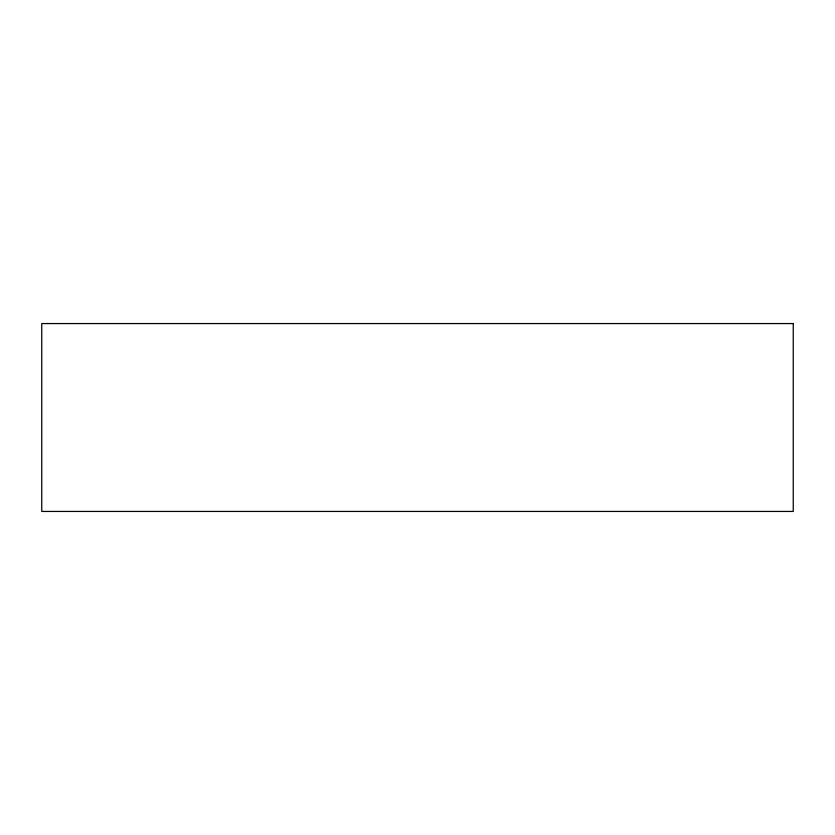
<?xml version="1.0" encoding="UTF-8"?>
<svg xmlns="http://www.w3.org/2000/svg" width="835" height="835" viewBox="0 0 835 835"><rect width="100%" height="100%" fill="white"/><g stroke="black" fill="none" stroke-linecap="round" stroke-linejoin="round"><path stroke-width="1.25" d="M793.25 323.562L41.75 323.562L41.75 511.438L793.25 511.438L793.25 323.562"/></g></svg>
